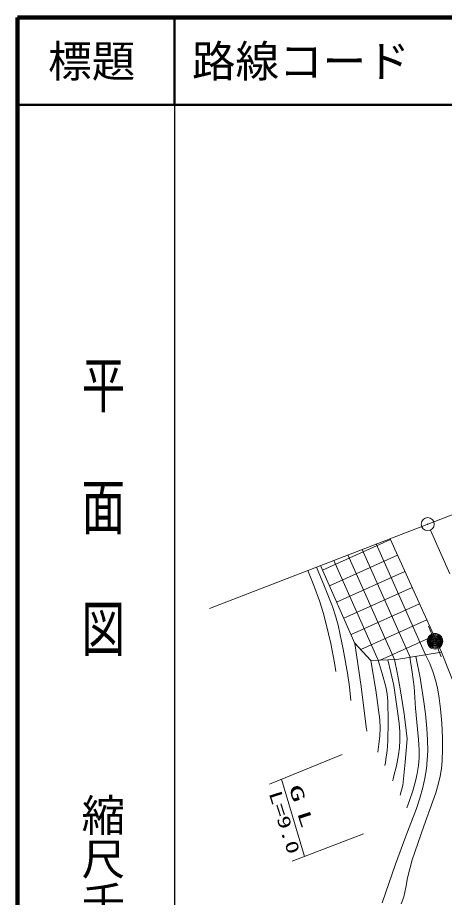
# Model space of a CAD drawing. Units: millimetres, scale not verified. Extents: x 69658 to 709658, y 3642 to 363642.
# Drawn here: x 69658 to 118622, y 262710 to 363642 of the extents above; entities that cross this region are included whole.
import ezdxf
from ezdxf.enums import TextEntityAlignment as Align

# ---------------------------------------------------------------- set-up
doc = ezdxf.new("R2010")
doc.units = ezdxf.units.MM
doc.header["$LTSCALE"] = 1000
doc.linetypes.add('USER1', pattern=[7.000001, 5.508197, -0.688525, 0.114754, -0.688525])
for name, color, linetype, lineweight in [('M-TTL', 2, 'Continuous', 140), ('M-TTL-BAND', 7, 'Continuous', 25), ('M-TTL-LINE', 7, 'Continuous', 50), ('S-BGD', 1, 'Continuous', 13), ('S-BGD-HTXT', 6, 'Continuous', 13), ('S-BMK', 3, 'Continuous', 13)]:
    doc.layers.add(name, color=color, linetype=linetype, lineweight=lineweight)
doc.layers.add('M-TTL-TXT', color=7, linetype='Continuous')
doc.styles.add('@ＭＳ ゴシック', font='')
doc.styles.add('ＭＳ ゴシック', font='')
doc.styles.get('@ＭＳ ゴシック').set_extended_font_data('@MS Gothic')
doc.styles.get('ＭＳ ゴシック').set_extended_font_data('MS Gothic')

msp = doc.modelspace()

# ---------------------------------------------------------------- linework, layer by layer
at = {"layer": 'M-TTL'}
for p, q in [((69658, 363642), (69658, 3642)), ((709658, 363642), (69658, 363642))]:
    msp.add_line(p, q, dxfattribs=at)
at = {"layer": 'M-TTL-BAND'}
msp.add_line((87658, 353642), (87658, 3642), dxfattribs=at)
at = {"layer": 'M-TTL-LINE'}
for p, q in [((87658, 363642), (87658, 353642)), ((69658, 353642), (709658, 353642))]:
    msp.add_line(p, q, dxfattribs=at)
at = {"layer": 'S-BGD'}
for p, q in [((118283, 290834), (112390, 303864)), ((104625, 300261), (112433, 303770)), ((110811, 303255), (116466, 290539)), ((113253, 301956), (105434, 298442)), ((107556, 301999), (112899, 289988)), ((109184, 302627), (114688, 290251)), ((104395, 300780), (108364, 291855)), ((105929, 301371), (111023, 289917)), ((102971, 300230), (103656, 298503)), ((103939, 300604), (104881, 298372)), ((114090, 300105), (106260, 296586)), ((103656, 298503), (104287, 296747)), ((104881, 298372), (105774, 296100)), ((107086, 294729), (114927, 298253)), ((104287, 296747), (104704, 295404)), ((105774, 296100), (106131, 295030)), ((107912, 292872), (115765, 296402)), ((104704, 295404), (105062, 294043)), ((106131, 295030), (106433, 293934)), ((105062, 294043), (105574, 291834)), ((106433, 293934), (106999, 291195)), ((109024, 291144), (116602, 294550)), ((117190, 292921), (116796, 293840)), ((105574, 291834), (106029, 289605)), ((108297, 291927), (110192, 289886)), ((108364, 291855), (109064, 286915)), ((111271, 289927), (117439, 292699)), ((106999, 291195), (107508, 288436)), ((113108, 289995), (118283, 290834)), ((117874, 291256), (118239, 290325)), ((118283, 290834), (120854, 284396)), ((110192, 289886), (113108, 289995)), ((110192, 289886), (110743, 286494)), ((111023, 289917), (111487, 288400)), ((112121, 289958), (112494, 288499)), ((112899, 289988), (113260, 288326)), ((114672, 290259), (114939, 288562)), ((115358, 290360), (115828, 287898)), ((116466, 290539), (116932, 289535)), ((106029, 289605), (106108, 289112)), ((106108, 289112), (106178, 288609)), ((116932, 289535), (117345, 288501)), ((107508, 288436), (107731, 286866)), ((111487, 288400), (111896, 286851)), ((112494, 288499), (112806, 287028)), ((113260, 288326), (113561, 286656)), ((114939, 288562), (115147, 286858)), ((115828, 287898), (116238, 285425)), ((117345, 288501), (117612, 287633)), ((107731, 286866), (107904, 285289)), ((109064, 286915), (109702, 281978)), ((111896, 286851), (112052, 286047)), ((112806, 287028), (113141, 284869)), ((113561, 286656), (113991, 283788)), ((115147, 286858), (115307, 284436)), ((117612, 287633), (117824, 286738)), ((117824, 286738), (118030, 285551)), ((110743, 286494), (111233, 283094)), ((112052, 286047), (112147, 285236)), ((112147, 285236), (112173, 282932)), ((113141, 284869), (113417, 282692)), ((116238, 285425), (116459, 283752)), ((118030, 285551), (118178, 284343)), ((113991, 283788), (114360, 280915)), ((115307, 284436), (115527, 282021)), ((116459, 283752), (116621, 282070)), ((118178, 284343), (118320, 282707)), ((111233, 283094), (111250, 282172)), ((112173, 282932), (112139, 280616)), ((113417, 282692), (113494, 281716)), ((118320, 282707), (118403, 281062)), ((109702, 281978), (109711, 281889)), ((109711, 281889), (109720, 281799)), ((111250, 282172), (111206, 281239)), ((113494, 281716), (113511, 280725)), ((115527, 282021), (115656, 280831)), ((116621, 282070), (116693, 280789)), ((111206, 281239), (111113, 280305)), ((112139, 280616), (112054, 279575)), ((113511, 280725), (113466, 279906)), ((114360, 280915), (114133, 278234)), ((115656, 280831), (115724, 279636)), ((116693, 280789), (116706, 279508)), ((118403, 281062), (118418, 279730)), ((111113, 280305), (110983, 279370)), ((113466, 279906), (113361, 279084)), ((115724, 279636), (115711, 278736)), ((118418, 279730), (118372, 278396)), ((112054, 279575), (111907, 278530)), ((113361, 279084), (113108, 277790)), ((115711, 278736), (115638, 277830)), ((116706, 279508), (116659, 278489)), ((111848, 278185), (111783, 277832)), ((111907, 278530), (111848, 278185)), ((113108, 277790), (112798, 276508)), ((114133, 278234), (113845, 275556)), ((115638, 277830), (115504, 276943)), ((116659, 278489), (116552, 277466)), ((118372, 278396), (118289, 277501)), ((115504, 276943), (115309, 276058)), ((116552, 277466), (116374, 276391)), ((118147, 276616), (117914, 275656)), ((118289, 277501), (118147, 276616)), ((112744, 276305), (112688, 276093)), ((112798, 276508), (112744, 276305)), ((113845, 275556), (113710, 274997)), ((115309, 276058), (114987, 274937)), ((116374, 276391), (116135, 275317)), ((117914, 275656), (117621, 274710)), ((113710, 274997), (113546, 274443)), ((114987, 274937), (114607, 273828)), ((116135, 275317), (115801, 274110)), ((117621, 274710), (116251, 270882)), ((114607, 273828), (114454, 273414)), ((115801, 274110), (115406, 272912)), ((115406, 272912), (114185, 269720)), ((114454, 273414), (114296, 273000)), ((116251, 270882), (114938, 267033)), ((114185, 269720), (113021, 266508)), ((113021, 266508), (111496, 262080)), ((114938, 267033), (114639, 265995)), ((114639, 265995), (114399, 264942)), ((114399, 264942), (114208, 263849)), ((114208, 263849), (113956, 262761)), ((113956, 262761), (113671, 261978))]:
    msp.add_line(p, q, dxfattribs=at)
for radius in [896, 792, 688, 580, 477, 351, 243, 140, 27]:
    msp.add_circle((117544, 292094), radius, dxfattribs=at)
at = {"layer": 'S-BGD-HTXT'}
for p, q in [((91672, 295871), (159254, 321943)), ((98560, 275715), (106906, 279115)), ((99937, 276276), (102560, 267409)), ((101173, 266881), (109339, 269991))]:
    msp.add_line(p, q, dxfattribs=at)
at = {"layer": 'S-BMK', "linetype": 'USER1'}
msp.add_line((117009, 304843), (128041, 280213), dxfattribs=at)
at = {"layer": 'S-BMK'}
for radius in [746, 22.5]:
    msp.add_circle((116703, 305528), radius, dxfattribs=at)

# ---------------------------------------------------------------- texts
at = {"layer": 'M-TTL-BAND', "style": '@ＭＳ ゴシック', "width": 1.4}
msp.add_text('平  面  図', height=3666, rotation=270, dxfattribs=at).set_placement((79435, 290116), align=Align.MIDDLE_RIGHT)
at = {"layer": 'M-TTL-BAND', "style": '@ＭＳ ゴシック'}
msp.add_text('縮尺千分の一', height=3666, rotation=270, dxfattribs=at).set_placement((79435, 244672), align=Align.MIDDLE_RIGHT)
at = {"layer": 'M-TTL-TXT', "style": 'ＭＳ ゴシック'}
msp.add_text('標題', height=3666, dxfattribs=at).set_placement((78158, 358642), align=Align.MIDDLE_CENTER)
msp.add_text('路線コード', height=3666, dxfattribs=at).set_placement((89658, 358642), align=Align.MIDDLE_LEFT)
at = {"layer": 'S-BGD-HTXT', "style": 'ＭＳ ゴシック', "width": 1.5}
msp.add_text('L=9.0', height=1466, rotation=287.5, dxfattribs=at).set_placement((98039, 274538), align=Align.BOTTOM_LEFT)
at = {"layer": 'S-BGD-HTXT', "insert": (100718, 275375), "char_height": 1466, "attachment_point": 7, "rotation": 287.9, "style": 'ＭＳ ゴシック'}
msp.add_mtext('\\T1.55;\\W2;GL', dxfattribs=at)

doc.saveas('drawing.dxf')
